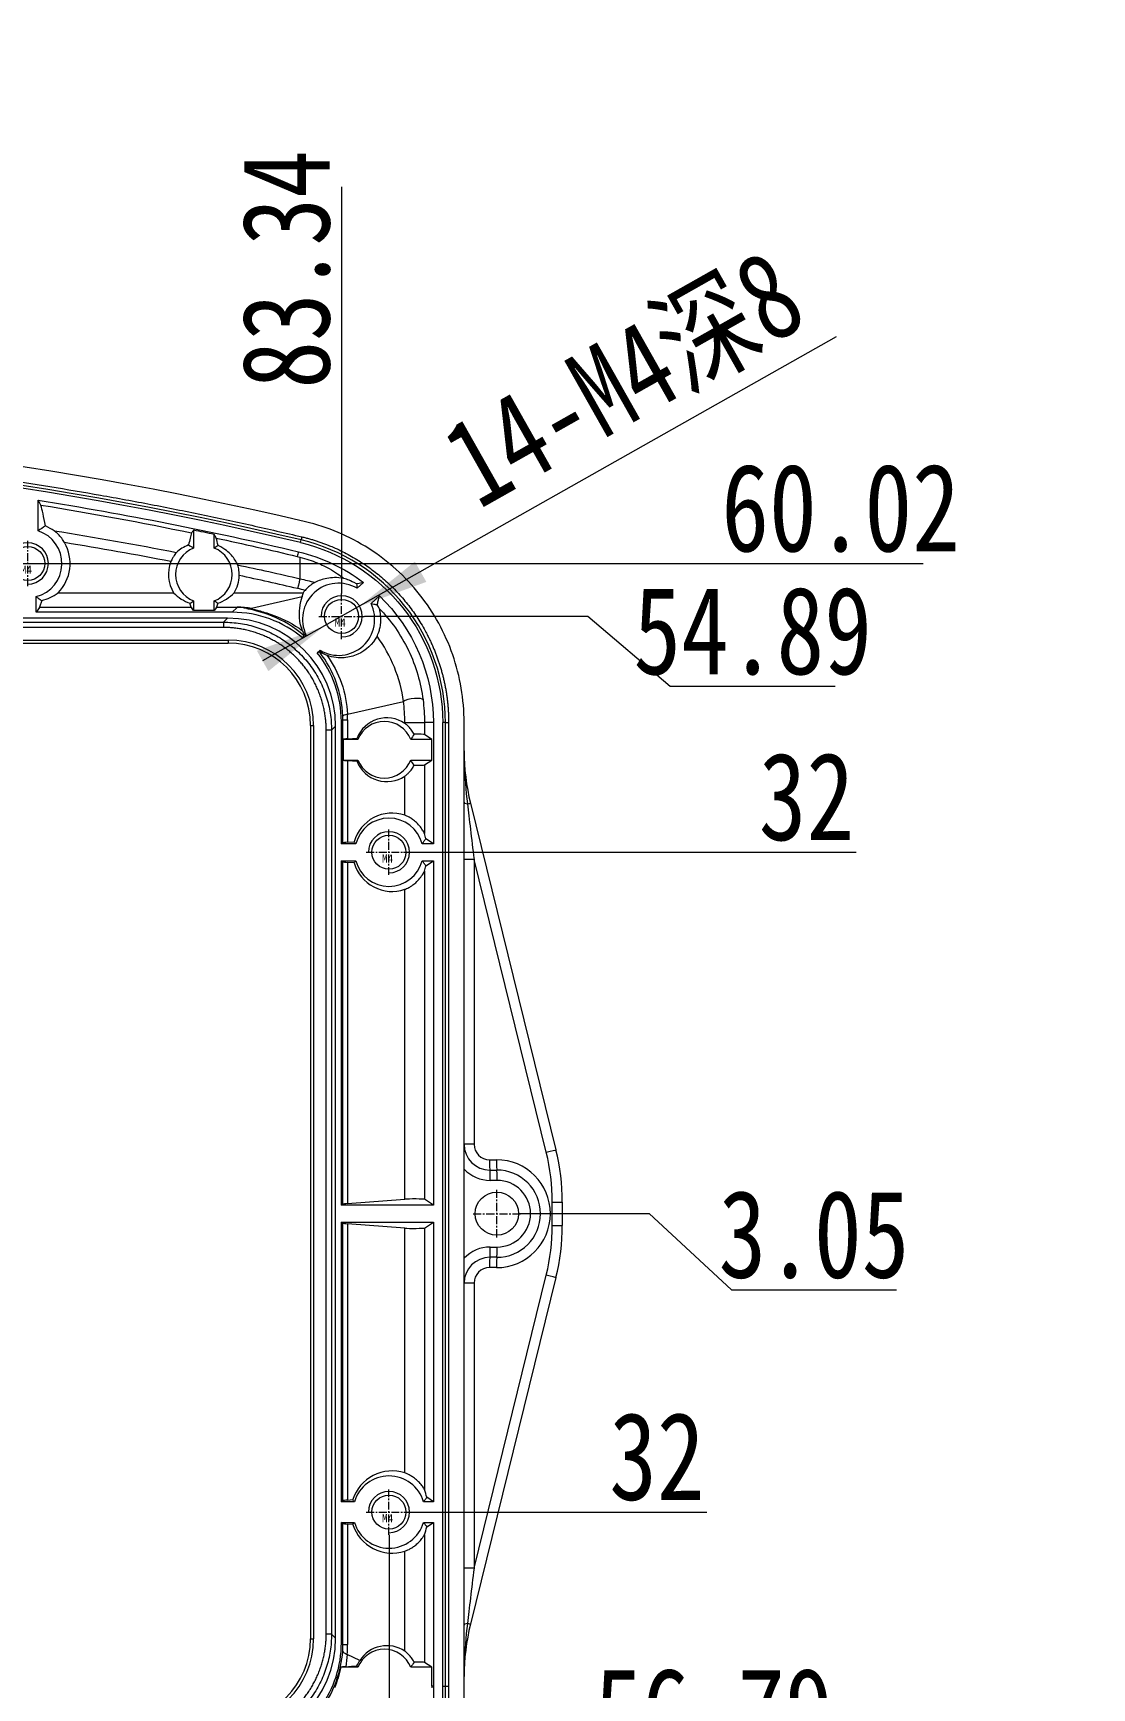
# Model space of a CAD drawing. Header units: millimetres. Extents: x 5476 to 6812, y 642 to 1586.
# Drawn here: x 5934.9 to 6037.6, y 967.3 to 1127.8 of the extents above; entities that cross this region are included whole.
import ezdxf

# ---------------------------------------------------------------- set-up
doc = ezdxf.new("R2010")
doc.units = ezdxf.units.MM
doc.header["$LTSCALE"] = 0.1
doc.linetypes.add('CENTER', pattern=[0.6, 0.375, -0.075, 0.075, -0.075])
for name, color, linetype, lineweight in [('screw', 33, 'Continuous', 13), ('ZG02B_00-15KDXF_CONTINUOUS_LINE', 7, 'Continuous', 18), ('尺寸标注', 3, 'Continuous', 9)]:
    doc.layers.add(name, color=color, linetype=linetype, lineweight=lineweight)
doc.styles.get("Standard").update_dxf_attribs({"font": 'txt', "width": 0.8})
doc.dimstyles.new('3.5', dxfattribs={"dimscale": 0.85, "dimtxt": 5, "dimasz": 4, "dimexe": 0.5, "dimexo": 0, "dimgap": 1.2, "dimtad": 1, "dimzin": 0, "dimdsep": 46, "dimtxsty": 'Standard', "dimcen": 0, "dimdle": 8, "dimclrd": 256, "dimclre": 256, "dimclrt": 256, "dimadec": 1, "dimazin": 0, "dimtfac": 1, "dimtmove": 0, "dimatfit": 0, "dimfxl": 0, "dimtolj": 1, "dimtzin": 0, "dimarcsym": 0})

# ---------------------------------------------------------------- blocks, each defined once
blk = doc.blocks.new('screw_m4_l')
at = {"layer": 'screw', "color": 1, "linetype": 'CENTER', "ltscale": 20.32}
for p, q in [((0, -2.2), (0, 2.2)), ((-2.2, 0), (2.2, 0))]:
    blk.add_line(p, q, dxfattribs=at)
at = {"layer": 'screw', "color": 33, "ltscale": 20}
blk.add_circle((0, 0), 1.65, dxfattribs=at)
at = {"layer": 'screw', "color": 92, "ltscale": 20}
blk.add_arc((0, 0), 2, 270, 180, dxfattribs=at)
at = {"layer": 'screw', "color": 6, "ltscale": 20, "insert": (-0.68, -1), "char_height": 0.8, "width": 2.1229, "attachment_point": 7}
blk.add_mtext('{\\W1;M4}', dxfattribs=at)
blk = doc.blocks.new('*X10')
at = {"layer": '尺寸标注', "linetype": 'Continuous', "ltscale": 20}
for p, q in [((5967.62, 957.36), (5967.62, 938.18)), ((5967.62, 938.18), (5967.62, 930.18)), ((5967.62, 930.18), (5967.62, 914.18))]:
    blk.add_line(p, q, dxfattribs=at)
at = {"layer": '尺寸标注', "ltscale": 20, "insert": (5962.26, 922.18), "char_height": 8.5, "width": 46.0037, "attachment_point": 5, "rotation": 90}
blk.add_mtext('86.15', dxfattribs=at)
blk = doc.blocks.new('*X12')
at = {"layer": '尺寸标注', "linetype": 'Continuous', "ltscale": 20}
for p, q in [((5969.41, 982.15), (5969.41, 938.19)), ((5969.41, 938.19), (5983.68, 918.04)), ((5983.68, 918.04), (5983.68, 900.24))]:
    blk.add_line(p, q, dxfattribs=at)
at = {"layer": '尺寸标注', "ltscale": 20, "insert": (5978.32, 909.14), "char_height": 8.5, "width": 45.9, "attachment_point": 5, "rotation": 90}
blk.add_mtext('87.93', dxfattribs=at)
blk = doc.blocks.new('*X18')
at = {"layer": '尺寸标注', "linetype": 'Continuous', "ltscale": 20}
for p, q in [((5964.82, 1096.89), (5964.82, 1112.89)), ((5964.82, 1088.89), (5964.82, 1096.89)), ((5964.82, 1073.44), (5964.82, 1088.89))]:
    blk.add_line(p, q, dxfattribs=at)
at = {"layer": '尺寸标注', "ltscale": 20, "insert": (5959.46, 1104.89), "char_height": 8.5, "width": 45.8378, "attachment_point": 5, "rotation": 90}
blk.add_mtext('83.34', dxfattribs=at)
blk = doc.blocks.new('*X19')
at = {"layer": '尺寸标注', "linetype": 'Continuous', "ltscale": 20}
for p, q in [((5981.97, 1013.3), (5994.63, 1013.3)), ((5994.63, 1013.3), (6002.63, 1005.91)), ((6002.63, 1005.91), (6018.63, 1005.91))]:
    blk.add_line(p, q, dxfattribs=at)
at = {"layer": '尺寸标注', "ltscale": 20, "insert": (6010.63, 1011.26), "char_height": 8.5, "width": 35.4098, "attachment_point": 5}
blk.add_mtext('3.05', dxfattribs=at)
blk = doc.blocks.new('*X20')
at = {"layer": '尺寸标注', "linetype": 'Continuous', "ltscale": 20}
for p, q in [((5970.82, 1048.35), (5993.9, 1048.35)), ((5993.9, 1048.35), (6001.9, 1048.35)), ((6001.9, 1048.35), (6014.73, 1048.35))]:
    blk.add_line(p, q, dxfattribs=at)
at = {"layer": '尺寸标注', "ltscale": 20, "insert": (6009.9, 1053.71), "char_height": 8.5, "width": 19.322, "attachment_point": 5}
blk.add_mtext('32', dxfattribs=at)
blk = doc.blocks.new('*X21')
at = {"layer": '尺寸标注', "linetype": 'Continuous', "ltscale": 20}
for p, q in [((5967.02, 1071.24), (5988.68, 1071.24)), ((5988.68, 1071.24), (5996.68, 1064.45)), ((5996.68, 1064.45), (6012.68, 1064.45))]:
    blk.add_line(p, q, dxfattribs=at)
at = {"layer": '尺寸标注', "ltscale": 20, "insert": (6004.68, 1069.8), "char_height": 8.5, "width": 45.9, "attachment_point": 5}
blk.add_mtext('54.89', dxfattribs=at)
blk = doc.blocks.new('*X22')
at = {"layer": '尺寸标注', "linetype": 'Continuous', "ltscale": 20}
for p, q in [((5830.77, 1076.37), (5997.21, 1076.37)), ((5997.21, 1076.37), (6005.21, 1076.37)), ((6005.21, 1076.37), (6021.21, 1076.37))]:
    blk.add_line(p, q, dxfattribs=at)
at = {"layer": '尺寸标注', "ltscale": 20, "insert": (6013.21, 1081.72), "char_height": 8.5, "width": 45.8067, "attachment_point": 5}
blk.add_mtext('60.02', dxfattribs=at)
blk = doc.blocks.new('*X23')
at = {"layer": '尺寸标注', "linetype": 'Continuous', "ltscale": 20}
for p, q in [((5971.61, 984.35), (5979.4, 984.35)), ((5979.4, 984.35), (5987.4, 984.35)), ((5987.4, 984.35), (6000.23, 984.35))]:
    blk.add_line(p, q, dxfattribs=at)
at = {"layer": '尺寸标注', "ltscale": 20, "insert": (5995.4, 989.71), "char_height": 8.5, "width": 19.322, "attachment_point": 5}
blk.add_mtext('32', dxfattribs=at)
blk = doc.blocks.new('*X24')
at = {"layer": '尺寸标注', "linetype": 'Continuous', "ltscale": 20}
for p, q in [((5969.27, 959.56), (5984.88, 959.56)), ((5984.88, 959.56), (5992.88, 959.56)), ((5992.88, 959.56), (6008.88, 959.56))]:
    blk.add_line(p, q, dxfattribs=at)
at = {"layer": '尺寸标注', "ltscale": 20, "insert": (6000.88, 964.92), "char_height": 8.5, "width": 45.9, "attachment_point": 5}
blk.add_mtext('56.79', dxfattribs=at)
blk = doc.blocks.new('*X25')
at = {"layer": '尺寸标注', "linetype": 'Continuous', "ltscale": 20}
for p, q in [((5830.57, 956.78), (5983.85, 956.78)), ((5983.85, 956.78), (5991.85, 947.71)), ((5991.85, 947.71), (6026.11, 947.71))]:
    blk.add_line(p, q, dxfattribs=at)
at = {"layer": '尺寸标注', "ltscale": 20, "insert": (6014.64, 953.07), "char_height": 8.5, "width": 45.8793, "attachment_point": 5}
blk.add_mtext('59.57', dxfattribs=at)
blk = doc.blocks.new('*X37')
at = {"layer": '尺寸标注', "linetype": 'Continuous', "ltscale": 20}
for points in [[(5966.56, 1072.22), (5973.03, 1074.58), (5971.92, 1076.55)], [(5963.07, 1070.25), (5957.71, 1065.92), (5956.6, 1067.9)]]:
    blk.add_hatch(color=256, dxfattribs=at).paths.add_polyline_path(points, flags=0)
blk.add_line((6012.77, 1098.34), (5957.15, 1066.91), dxfattribs=at)
at = {"layer": '尺寸标注', "ltscale": 20, "insert": (5992.32, 1093.98), "char_height": 8.5, "width": 79.8132, "attachment_point": 5, "rotation": 29.4695}
blk.add_mtext('14-M4{\\fSimSun|b0|i0|c0|p34;深8}', dxfattribs=at)

msp = doc.modelspace()

# ---------------------------------------------------------------- linework, layer by layer
at = {"layer": 'ZG02B_00-15KDXF_CONTINUOUS_LINE', "color": 7, "linetype": 'Continuous'}
for p, q in [((5935.373, 1079.526), (5935.373, 1082.5)), ((5950.456, 1079.596), (5950.456, 1077.857)), ((5952.456, 1077.857), (5952.456, 1079.18)), ((5966.934, 1074.533), (5966.311, 1073.96)), ((5935.187, 1071.632), (5935.187, 1073.155)), ((5935.724, 1072.761), (5935.514, 1072.129)), ((5937.321, 1073.516), (5948.521, 1073.516)), ((5950.234, 1072.129), (5950.108, 1072.507)), ((5950.456, 1072.735), (5950.456, 1071.789)), ((5952.456, 1071.789), (5952.456, 1072.735)), ((5952.804, 1072.507), (5952.678, 1072.129)), ((5954.391, 1073.516), (5961.083, 1073.516)), ((5960.975, 1073.125), (5956.07, 1071.994)), ((5967.666, 1072.488), (5968.473, 1073.23)), ((5953.74, 1071.066), (5809.206, 1071.066)), ((5809.588, 1070.684), (5953.359, 1070.684)), ((5935.505, 1072.109), (5935.187, 1071.632)), ((5954.206, 1071.632), (5935.187, 1071.632)), ((5950.243, 1072.109), (5935.505, 1072.109)), ((5935.514, 1072.129), (5950.234, 1072.129)), ((5950.456, 1071.789), (5950.243, 1072.109)), ((5952.456, 1071.789), (5950.456, 1071.789)), ((5952.669, 1072.109), (5952.456, 1071.789)), ((5954.683, 1072.109), (5952.669, 1072.109)), ((5952.678, 1072.129), (5954.683, 1072.129)), ((5953.359, 1070.684), (5953.74, 1071.066)), ((5953.359, 1070.684), (5953.359, 1070.158)), ((5954.683, 1072.109), (5954.206, 1071.632)), ((5954.683, 1072.129), (5954.683, 1072.109)), ((5953.359, 1070.158), (5809.588, 1070.158)), ((5961.375, 1069.417), (5961.054, 1069.122)), ((5809.139, 1068.936), (5953.807, 1068.936)), ((5809.139, 1068.636), (5953.807, 1068.636)), ((5953.807, 1068.936), (5953.807, 1068.636)), ((5962.451, 1067.689), (5962.729, 1067.945)), ((5965.379, 1061.736), (5970.811, 1062.989)), ((5964.791, 1061.046), (5964.946, 1061.201)), ((5964.791, 1049.164), (5964.791, 1061.046)), ((5964.946, 1049.268), (5964.946, 1061.201)), ((5964.946, 1061.201), (5965.39, 1061.201)), ((5965.39, 1061.201), (5965.39, 1059.358)), ((5961.796, 1060.648), (5961.796, 972.054)), ((5961.796, 1060.648), (5962.096, 1060.648)), ((5962.096, 1060.648), (5962.096, 972.054)), ((5963.318, 972.503), (5963.318, 1060.199)), ((5964.226, 1060.581), (5963.844, 1060.199)), ((5963.844, 1060.199), (5963.844, 972.503)), ((5964.226, 972.121), (5964.226, 1060.581)), ((5965.39, 1059.358), (5966.306, 1059.428)), ((5970.938, 1060.855), (5970.938, 1060.948)), ((5970.938, 1060.948), (5972.847, 1060.948)), ((5973.716, 1060.948), (5972.847, 1060.948)), ((5972.847, 1060.948), (5972.847, 1059.77)), ((5973.558, 1059.296), (5972.847, 1059.77)), ((5973.716, 1060.948), (5973.716, 1049.164)), ((5974.616, 967.45), (5974.616, 1060.948)), ((5974.883, 967.45), (5974.883, 1060.948)), ((5975.193, 1060.948), (5975.193, 967.45)), ((5976.693, 967.45), (5976.693, 1060.948)), ((5964.949, 1059.296), (5964.949, 1057.296)), ((5966.395, 1059.296), (5964.949, 1059.296)), ((5973.558, 1059.296), (5971.517, 1059.296)), ((5973.558, 1057.296), (5973.558, 1059.296)), ((5964.949, 1057.296), (5966.395, 1057.296)), ((5965.39, 1057.234), (5965.39, 1049.331)), ((5966.306, 1057.164), (5965.39, 1057.234)), ((5971.517, 1057.296), (5973.558, 1057.296)), ((5972.847, 1056.822), (5973.558, 1057.296)), ((5972.847, 1056.822), (5972.847, 1050.171)), ((5970.938, 1051.943), (5970.938, 1055.737)), ((5977.309, 1053.12), (5985.6, 1019.494)), ((5964.791, 1049.164), (5964.946, 1049.268)), ((5966.193, 1049.164), (5964.791, 1049.164)), ((5965.39, 1049.331), (5966.03, 1049.38)), ((5973.716, 1049.164), (5972.618, 1049.164)), ((5973.716, 1049.164), (5972.979, 1049.655)), ((5964.946, 1047.434), (5964.791, 1047.537)), ((5964.791, 1047.537), (5966.193, 1047.537)), ((5964.791, 1014.11), (5964.791, 1047.537)), ((5964.946, 1014.213), (5964.946, 1047.434)), ((5965.39, 1047.371), (5965.39, 1014.276)), ((5966.03, 1047.321), (5965.39, 1047.371)), ((5972.618, 1047.537), (5973.716, 1047.537)), ((5972.979, 1047.046), (5973.716, 1047.537)), ((5973.716, 1047.537), (5973.716, 1014.11)), ((5977.658, 1047.666), (5976.693, 1047.666)), ((5977.658, 1047.666), (5977.658, 1020.028)), ((5984.664, 1019.255), (5977.658, 1047.666)), ((5972.847, 1046.531), (5972.847, 1014.689)), ((5970.938, 1014.701), (5970.938, 1044.759)), ((5977.658, 1020.028), (5976.693, 1020.028)), ((5979.158, 1018.528), (5979.832, 1018.528)), ((5979.193, 1017.528), (5979.867, 1017.528)), ((5979.902, 1016.528), (5979.228, 1016.528)), ((5965.39, 1014.276), (5970.938, 1014.701)), ((5973.716, 1014.11), (5972.847, 1014.689)), ((5964.791, 1014.11), (5964.946, 1014.213)), ((5973.716, 1014.11), (5964.791, 1014.11)), ((5985.25, 1014.429), (5986.215, 1014.429)), ((5985.25, 1012.163), (5985.25, 1014.429)), ((5986.215, 1014.429), (5986.215, 1012.163)), ((5964.946, 1012.379), (5964.791, 1012.482)), ((5964.791, 1012.482), (5973.716, 1012.482)), ((5964.791, 985.351), (5964.791, 1012.482)), ((5964.946, 985.454), (5964.946, 1012.379)), ((5965.39, 1012.316), (5965.39, 985.517)), ((5970.938, 1011.891), (5965.39, 1012.316)), ((5970.938, 988.145), (5970.938, 1011.891)), ((5972.847, 1011.903), (5973.716, 1012.482)), ((5972.847, 1011.903), (5972.847, 986.541)), ((5973.716, 1012.482), (5973.716, 985.351)), ((5985.25, 1012.163), (5986.215, 1012.163)), ((5979.228, 1010.064), (5979.902, 1010.064)), ((5979.832, 1008.064), (5979.158, 1008.064)), ((5979.867, 1009.064), (5979.193, 1009.064)), ((5977.658, 1006.564), (5976.693, 1006.564)), ((5985.6, 1007.097), (5977.309, 973.471)), ((5977.658, 978.925), (5984.664, 1007.337)), ((5977.658, 1006.564), (5977.658, 978.925)), ((5973.716, 985.351), (5973.068, 985.783)), ((5964.791, 985.351), (5964.946, 985.454)), ((5966.052, 985.351), (5964.791, 985.351)), ((5965.39, 985.517), (5965.902, 985.556)), ((5973.716, 985.351), (5972.76, 985.351)), ((5964.946, 983.247), (5964.791, 983.351)), ((5964.791, 983.351), (5966.052, 983.351)), ((5964.791, 971.655), (5964.791, 983.351)), ((5964.946, 971.5), (5964.946, 983.247)), ((5965.39, 983.184), (5965.39, 971.5)), ((5965.902, 983.145), (5965.39, 983.184)), ((5972.76, 983.351), (5973.716, 983.351)), ((5973.068, 982.919), (5973.716, 983.351)), ((5973.716, 983.351), (5973.716, 967.45)), ((5972.847, 982.16), (5972.847, 969.77)), ((5970.938, 970.855), (5970.938, 980.557)), ((5977.658, 978.925), (5976.693, 978.925)), ((5961.796, 972.054), (5962.096, 972.054)), ((5963.844, 972.503), (5964.226, 972.121)), ((5964.946, 971.5), (5964.791, 971.655)), ((5964.946, 971.5), (5965.39, 971.5)), ((5966.584, 969.969), (5965.356, 970.541)), ((5973.558, 969.296), (5972.847, 969.77)), ((5966.395, 969.296), (5964.731, 969.296)), ((5973.558, 969.296), (5971.517, 969.296)), ((5973.558, 967.45), (5973.558, 969.296)), ((5973.558, 967.45), (5973.558, 967.296))]:
    msp.add_line(p, q, dxfattribs=at)
at = {"layer": 'ZG02B_00-15KDXF_CONTINUOUS_LINE', "color": 1, "linetype": 'CENTER', "ltscale": 21.336}
for p, q in [((5979.867, 1010.986), (5979.867, 1015.606)), ((5977.557, 1013.296), (5982.177, 1013.296))]:
    msp.add_line(p, q, dxfattribs=at)
at = {"layer": 'ZG02B_00-15KDXF_CONTINUOUS_LINE', "color": 7, "linetype": 'Continuous'}
for centre, radius in [((5934.373, 1076.367), 1.65), ((5964.816, 1071.238), 1.65), ((5969.406, 1048.351), 1.65), ((5979.867, 1013.296), 2.1), ((5969.406, 984.351), 1.65)]:
    msp.add_circle(centre, radius, dxfattribs=at)
for centre, radius, start, end in [((5934.373, 1076.367), 3.314, 284.21512, 72.43577), ((5934.373, 1076.367), 4.101, 315.9558, 29.52751), ((5951.456, 1075.296), 2.75, 111.32617, 248.67383), ((5951.456, 1075.296), 2.75, 291.32617, 68.67383), ((5951.456, 1075.296), 3.433, 158.60635, 211.24377), ((5951.456, 1075.296), 3.433, 328.75623, 358.33697), ((5964.52, 1070.953), 3.5, 59.22305, 206.01995), ((5964.52, 1070.953), 4.288, 139.16812, 143.28956), ((5964.52, 1070.953), 3.5, 239.22363, 26.01306), ((5968.956, 1058.296), 2.75, 21.32617, 158.67383), ((5997.853, 1058.186), 21.16, 180, 193.85142), ((5968.956, 1058.296), 2.75, 201.32617, 338.67383), ((5969.406, 1048.351), 3.314, 14.21512, 165.78488), ((5969.406, 1048.351), 3.314, 194.21512, 345.78488), ((5979.193, 1020.028), 2.5, 180, 270), ((5979.158, 1020.028), 1.5, 180, 270), ((5965.055, 1014.429), 21.16, 360, 13.85142), ((5979.832, 1013.296), 5.232, 270, 90), ((5965.09, 1014.429), 20.16, 360, 13.85142), ((5979.228, 1020.028), 3.5, 223.59293, 270), ((5979.867, 1013.296), 4.232, 270, 90), ((5979.902, 1013.296), 3.232, 270, 90), ((5965.09, 1012.163), 20.16, 346.14858, 360), ((5965.055, 1012.163), 21.16, 346.14858, 0), ((5979.228, 1006.564), 3.5, 90, 136.40707), ((5979.193, 1006.564), 2.5, 90, 180), ((5979.158, 1006.564), 1.5, 90, 180), ((5969.406, 984.351), 3.5, 16.60155, 163.39845), ((5969.406, 984.351), 3.5, 196.60216, 343.39784), ((5997.853, 968.406), 21.16, 166.14858, 180), ((5968.956, 968.296), 2.75, 21.32617, 158.67383)]:
    msp.add_arc(centre, radius, start, end, dxfattribs=at)
for centre, major_axis, ratio, start_param, end_param in [((5934.373, 1078.252), (0, -5.675), 0.9431917, 0.2550768, 0.5832678), ((5951.456, 1076.799), (0, -4.523), 0.9431917, 5.5246493, 5.9617771), ((5951.456, 1076.799), (0, -4.523), 0.9431917, 0.3214082, 0.758536), ((5964.52, 1072.236), (0, -3.862), 0.9431917, 4.3746795, 4.4800043), ((5935.496, 1077.102), (0, -5), 0.0349208, 0.0523599, 0.1047197), ((5950.252, 1077.102), (0, -5), 0.0349208, 6.1784655, 6.2308254), ((5952.66, 1077.102), (0, -5), 0.0349208, 0.0523599, 0.1047198), ((5953.712, 1060.552), (-7.445, -7.445), 0.9972647, 2.357564, 3.9256213), ((5954.177, 1061.017), (7.516, 7.516), 0.9972647, 0.0819723, 0.7840286), ((5939.104, 1040.972), (-18.76, -30.318), 0.3829025, 3.2809991, 3.3742401), ((5939.104, 1045.945), (-17.332, -25.678), 0.2895117, 3.2418479, 3.3350889), ((5956.07, 1076.967), (-1.007, -4.897), 0.8866104, 0.1234833, 0.2279687), ((5952.026, 1058.866), (-12.317, -26.19), 0.1475112, 2.0413818, 2.0523647), ((5953.785, 1060.625), (5.885, 5.885), 0.9972647, 5.4991567, 7.0672139), ((5953.785, 1060.625), (-5.674, -5.674), 0.9970604, 2.357564, 3.9256213), ((5953.222, 1060.062), (-23.105, -9.123), 0.1677871, 4.2249678, 4.2362767), ((5954.177, 1061.017), (7.516, 7.516), 0.9972647, 5.4991567, 6.1761169), ((5971.721, 1062.989), (0.992, 0.124), 0.2618348, 0.0542654, 2.6974501), ((5969.929, 1061.736), (-4.996, -0.195), 0.0851387, 5.8539183, 6.2288655), ((5952.288, 1059.128), (-11.872, -5.642), 0.7785369, 2.78614, 2.8204586), ((5947.738, 1059.128), (-16.477, -7.537), 0.8398862, 2.7747926, 2.8091112), ((5969.194, 1058.296), (3.103, 0), 0.9970599, 0.9737402, 2.7670218), ((5971.848, 1059.768), (1, 0), 0.0349208, 0.0523599, 1.57577), ((5969.939, 1059.285), (5, 0), 0.0349208, 2.713987, 3.0803194), ((5969.939, 1057.307), (5, 0), 0.0349208, 3.202866, 3.5691983), ((5969.194, 1058.296), (3.103, 0), 0.9970599, 3.5161635, 5.3094451), ((5971.848, 1056.824), (1, 0), 0.0349208, 4.7074153, 6.2308254), ((5977.693, 1053.203), (-1, 0), 0.2189029, 0, 0.8260414), ((5976.338, 1052.881), (-0.971, -0.239), 0.0083599, 2.3414625, 3.1415927), ((5977.693, 1047.383), (0.971, -8.115), 0.0001252, 3.9407075, 4.6774826), ((5969.698, 1048.351), (3.81, 0), 0.9970599, 1.2391916, 2.8672402), ((5961.993, 1048.351), (11.125, 0), 0.7456588, 0.1578874, 0.2211977), ((5969.939, 1049.259), (5, 0), 0.0349208, 2.713987, 3.0892328), ((5969.939, 1047.443), (5, 0), 0.0349208, 3.1939525, 3.5691983), ((5969.698, 1048.351), (3.81, 0), 0.9970599, 3.4159451, 5.0439937), ((5961.993, 1048.351), (-11.125, 0), 0.7456588, 2.9203949, 2.9837052), ((5984.629, 1019.255), (-0.971, -0.239), 0.0083599, 1.6046874, 3.1415927), ((5979.193, 1018.528), (0, -1), 0.0348995, 4.712389, 6.2831853), ((5979.867, 1018.528), (0, -1), 0.0348995, 4.712389, 6.2831853), ((5979.193, 1016.528), (0, 1), 0.0348995, 4.712389, 6.2831853), ((5979.867, 1016.528), (0, 1), 0.0348995, 4.712389, 6.2831853), ((5971.848, 1014.687), (1, 0), 0.0349208, 0.0523599, 2.713987), ((5969.939, 1014.204), (5, 0), 0.0349208, 2.713987, 3.0892328), ((5969.939, 1012.388), (5, 0), 0.0349208, 3.1939525, 3.5691983), ((5971.848, 1011.905), (1, 0), 0.0349208, 3.5691983, 6.2308254), ((5979.193, 1010.064), (0, -1), 0.0348995, 0, 1.5707963), ((5979.867, 1010.064), (0, -1), 0.0348995, 0, 1.5707963), ((5979.193, 1008.064), (0, 1), 0.0348995, 0, 1.5707963), ((5979.867, 1008.064), (0, 1), 0.0348995, 0, 1.5707963), ((5984.629, 1007.337), (-0.971, 0.239), 0.0083599, 3.1415927, 4.6784979), ((5969.712, 984.351), (3.998, 0), 0.9970599, 1.2590614, 2.8342865), ((5961.77, 984.351), (11.46, 0), 0.7456588, 0.1683556, 0.2592078), ((5969.939, 985.445), (5, 0), 0.0349208, 2.713987, 3.0892328), ((5969.939, 983.257), (5, 0), 0.0349208, 3.1939525, 3.5691983), ((5969.712, 984.351), (3.998, 0), 0.9970599, 3.4489084, 5.0241239), ((5961.77, 984.351), (11.46, 0), 0.7456588, 6.0239775, 6.1148248), ((5977.693, 979.209), (-0.971, -8.115), 0.0001252, 4.7472953, 5.4840704), ((5977.693, 973.389), (-1, 0), 0.2189029, 5.4571439, 6.2831853), ((5976.338, 973.711), (-0.971, 0.239), 0.0083599, 3.1415927, 3.9417228), ((5953.712, 972.15), (-7.445, 7.445), 0.9972647, 2.357564, 3.9256213), ((5953.785, 972.077), (5.674, -5.674), 0.9970604, 5.4991567, 7.0672139), ((5953.785, 972.077), (5.885, -5.885), 0.9972647, 5.4991567, 7.0672139), ((5954.177, 971.684), (7.516, -7.516), 0.9972647, 0.1567472, 0.7840286), ((5952.288, 973.573), (11.872, -5.642), 0.7785368, 0.2937778, 0.3554525), ((5947.738, 973.573), (16.477, -7.537), 0.8398862, 0.3051254, 0.3668001), ((5969.194, 968.296), (3.103, 0), 0.9970599, 0.9737402, 2.5702713), ((5969.906, 970.541), (4.988, -0.351), 0.152203, 3.1977292, 3.5745771), ((5971.848, 969.768), (1, 0), 0.0349208, 0.0523599, 1.57577), ((5957.893, 969.651), (-21.594, -1.269), 0.0358118, 1.914262, 1.9688168)]:
    msp.add_ellipse(centre, major_axis=major_axis, ratio=ratio, start_param=start_param, end_param=end_param, dxfattribs=at)
for points, degree in [([(5961.304, 1080.409), (5935.176, 1086.6), (5881.473, 1092.875), (5827.771, 1086.6), (5801.642, 1080.409)], 3), ([(5935.373, 1082.5), (5943.831, 1081.156), (5952.246, 1079.495), (5960.618, 1077.512)], 3), ([(5935.651, 1082.034), (5935.559, 1082.189), (5935.466, 1082.345), (5935.373, 1082.5)], 3), ([(5935.651, 1082.034), (5940.537, 1081.242), (5945.407, 1080.344), (5950.261, 1079.338)], 3), ([(5936.078, 1080.006), (5935.843, 1079.856), (5935.608, 1079.698), (5935.373, 1079.526)], 3), ([(5936.923, 1079.544), (5936.699, 1079.698), (5936.448, 1079.851), (5936.078, 1080.006)], 3), ([(5936.923, 1079.544), (5940.896, 1078.911), (5944.858, 1078.209), (5948.81, 1077.439)], 3), ([(5950.261, 1079.338), (5950.165, 1079.02), (5950.07, 1078.63), (5949.974, 1078.168)], 3), ([(5950.456, 1079.596), (5950.391, 1079.51), (5950.326, 1079.424), (5950.261, 1079.338)], 3), ([(5952.456, 1079.18), (5951.79, 1079.32), (5951.123, 1079.459), (5950.456, 1079.596)], 3), ([(5952.655, 1078.833), (5952.588, 1078.948), (5952.522, 1079.064), (5952.456, 1079.18)], 3), ([(5952.655, 1078.833), (5955.277, 1078.269), (5957.894, 1077.675), (5960.507, 1077.048)], 3), ([(5952.829, 1078.101), (5952.771, 1078.371), (5952.713, 1078.615), (5952.655, 1078.833)], 3), ([(5960.959, 1078.949), (5960.887, 1078.647)], 1), ([(5948.26, 1076.548), (5944.827, 1077.214), (5941.388, 1077.827), (5937.942, 1078.388)], 3), ([(5949.974, 1078.168), (5949.481, 1077.977), (5949.12, 1077.728), (5948.81, 1077.439)], 3), ([(5949.974, 1078.168), (5950.135, 1078.07), (5950.295, 1077.967), (5950.456, 1077.857)], 3), ([(5952.829, 1078.101), (5952.705, 1078.023), (5952.58, 1077.942), (5952.456, 1077.857)], 3), ([(5960.618, 1077.512), (5960.581, 1077.357), (5960.544, 1077.203), (5960.507, 1077.048)], 3), ([(5960.618, 1077.512), (5962.919, 1076.963), (5965.061, 1075.939), (5966.934, 1074.533)], 3), ([(5960.826, 1078.387), (5960.846, 1078.474), (5960.867, 1078.561), (5960.887, 1078.647)], 3), ([(5954.729, 1076.232), (5956.75, 1075.802), (5958.769, 1075.353), (5960.784, 1074.886)], 3), ([(5960.507, 1077.048), (5960.601, 1077.025), (5960.695, 1077.001), (5960.784, 1076.976)], 3), ([(5960.796, 1074.884), (5960.791, 1075.751), (5960.788, 1076.449), (5960.784, 1076.976)], 3), ([(5960.541, 1073.936), (5958.659, 1074.372), (5956.774, 1074.792), (5954.887, 1075.196)], 3), ([(5960.773, 1074.889), (5960.751, 1074.801), (5960.649, 1074.381), (5960.541, 1073.937)], 3), ([(5961.276, 1073.756), (5961.031, 1073.817), (5960.786, 1073.877), (5960.541, 1073.937)], 3), ([(5960.784, 1074.886), (5961.261, 1074.771), (5961.737, 1074.653), (5962.212, 1074.532)], 3), ([(5966.26, 1074.382), (5966.279, 1074.243), (5966.296, 1074.103), (5966.311, 1073.96)], 3), ([(5950.108, 1072.507), (5950.224, 1072.58), (5950.34, 1072.655), (5950.456, 1072.735)], 3), ([(5952.804, 1072.507), (5952.688, 1072.58), (5952.572, 1072.655), (5952.456, 1072.735)], 3), ([(5968.463, 1072.004), (5968.408, 1072.115), (5968.347, 1072.232), (5968.274, 1072.357)], 3), ([(5968.473, 1073.23), (5971.765, 1070.091), (5973.716, 1065.565), (5973.716, 1060.948)], 3), ([(5961.015, 1069.845), (5961.07, 1069.701), (5961.133, 1069.568), (5961.196, 1069.452)], 3), ([(5961.196, 1069.452), (5961.174, 1069.423), (5961.16, 1069.401), (5961.154, 1069.386)], 3), ([(5961.375, 1069.417), (5961.315, 1069.429), (5961.255, 1069.44), (5961.196, 1069.452)], 3), ([(5970.811, 1062.989), (5970.514, 1065.22), (5969.61, 1067.48), (5968.246, 1069.305)], 3), ([(5962.69, 1067.76), (5962.703, 1067.764), (5962.722, 1067.773), (5962.747, 1067.788)], 3), ([(5964.939, 1061.565), (5964.85, 1063.812), (5964.047, 1065.992), (5962.69, 1067.76)], 3), ([(5962.747, 1067.788), (5962.741, 1067.84), (5962.735, 1067.893), (5962.729, 1067.945)], 3), ([(5962.747, 1067.788), (5962.917, 1067.678), (5963.136, 1067.563), (5963.381, 1067.471)], 3), ([(5963.381, 1067.471), (5964.59, 1065.808), (5965.299, 1063.803), (5965.379, 1061.736)], 3), ([(5970.938, 1060.948), (5970.938, 1061.644), (5970.893, 1062.323), (5970.811, 1062.989)], 3), ([(5972.71, 1063.126), (5972.799, 1062.414), (5972.847, 1061.681), (5972.847, 1060.948)], 3), ([(5963.844, 1060.199), (5963.318, 1060.199)], 1), ([(5966.306, 1059.428), (5966.335, 1059.384), (5966.364, 1059.34), (5966.395, 1059.296)], 3), ([(5971.843, 1059.803), (5971.741, 1059.634), (5971.633, 1059.465), (5971.517, 1059.296)], 3), ([(5974.883, 1060.948), (5974.616, 1060.948)], 1), ([(5974.883, 1060.948), (5975.193, 1060.948)], 1), ([(5966.306, 1057.164), (5966.335, 1057.208), (5966.364, 1057.252), (5966.395, 1057.296)], 3), ([(5971.843, 1056.789), (5971.741, 1056.958), (5971.633, 1057.127), (5971.517, 1057.296)], 3), ([(5966.03, 1049.38), (5966.083, 1049.308), (5966.138, 1049.236), (5966.193, 1049.164)], 3), ([(5966.193, 1047.537), (5966.138, 1047.465), (5966.083, 1047.393), (5966.03, 1047.321)], 3), ([(5966.052, 985.351), (5966, 985.419), (5965.951, 985.488), (5965.902, 985.556)], 3), ([(5965.902, 983.145), (5965.951, 983.214), (5966.001, 983.282), (5966.052, 983.351)], 3), ([(5963.844, 972.503), (5963.318, 972.503)], 1), ([(5962.953, 965.379), (5964.087, 966.98), (5964.781, 968.906), (5964.923, 970.849)], 3), ([(5965.356, 970.541), (5965.33, 970.142), (5965.28, 969.745), (5965.208, 969.35)], 3), ([(5966.305, 969.43), (5966.391, 969.645), (5966.487, 969.819), (5966.584, 969.969)], 3), ([(5971.843, 969.803), (5971.741, 969.634), (5971.633, 969.465), (5971.517, 969.296)], 3), ([(5964.731, 969.296), (5964.594, 968.613), (5964.39, 967.946), (5964.115, 967.296)], 3), ([(5965.208, 969.35), (5964.972, 969.333), (5964.809, 969.315), (5964.731, 969.296)], 3), ([(5966.305, 969.43), (5966.334, 969.385), (5966.364, 969.34), (5966.395, 969.296)], 3), ([(5973.716, 967.45), (5973.663, 967.45), (5973.611, 967.45), (5973.558, 967.45)], 3), ([(5974.616, 967.45), (5974.883, 967.45)], 1), ([(5974.883, 967.45), (5975.193, 967.45)], 1)]:
    msp.add_open_spline(points, degree=degree, dxfattribs=at)
for points, degree, knots in [([(5801.987, 1078.949), (5841.025, 1088.228), (5881.462, 1088.23), (5921.915, 1088.232), (5960.959, 1078.949)], 2, [0, 0, 0, 55663.1032246, 55663.1032246, 111326.2064492, 111326.2064492, 111326.2064492]), ([(5960.887, 1078.647), (5934.872, 1084.811), (5908.145, 1087.931), (5868.053, 1087.924), (5854.677, 1087.138), (5828.215, 1084.042), (5815.085, 1081.733), (5802.06, 1078.647)], 3, [0, 0, 0, 0, 55964.3255984, 55964.3255984, 83946.4883976, 83946.4883976, 111928.6511967, 111928.6511967, 111928.6511967, 111928.6511967]), ([(5960.826, 1078.388), (5934.82, 1084.549), (5908.153, 1087.661), (5854.769, 1087.659), (5828.127, 1084.549), (5802.121, 1078.387)], 3, [0, 0, 0, 0, 55965.8980567, 55965.8980567, 111931.7961135, 111931.7961135, 111931.7961135, 111931.7961135]), ([(5936.078, 1080.006), (5936.003, 1080.446), (5935.928, 1080.843), (5935.786, 1081.51), (5935.719, 1081.79), (5935.651, 1082.034)], 3, [0, 0, 0, 0, 18031.2534983, 18031.2534983, 34161.5832194, 34161.5832194, 34161.5832194, 34161.5832194]), ([(5976.693, 1060.948), (5976.693, 1063.178), (5976.129, 1066.523), (5974.308, 1070.612), (5972.455, 1073.412), (5970.159, 1075.86), (5967.489, 1077.896), (5964.516, 1079.455), (5962.389, 1080.152), (5961.304, 1080.409)], 3, [0, 0, 0, 0, 28538.590212, 42807.885318, 57077.180424, 71346.47553, 85615.770636, 99885.065742, 114154.360848, 114154.360848, 114154.360848, 114154.360848]), ([(5937.942, 1078.388), (5937.859, 1078.535), (5937.765, 1078.677), (5937.556, 1078.953), (5937.438, 1079.087), (5937.232, 1079.292), (5937.142, 1079.373), (5937.016, 1079.476), (5936.973, 1079.508), (5936.934, 1079.536), (5936.928, 1079.54), (5936.923, 1079.544)], 3, [0, 0, 0, 0, 20784.487364, 20784.487364, 44189.1552261, 44189.1552261, 62194.4906041, 62194.4906041, 72553.7322531, 72553.7322531, 74307.223406, 74307.223406, 74307.223406, 74307.223406]), ([(5960.959, 1078.949), (5963.971, 1078.236), (5969.281, 1074.855), (5973.125, 1069.995), (5974.16, 1067.023), (5975.196, 1064.046), (5975.193, 1060.948)], 2, [0, 0, 0, 28512.4760106, 57024.9520212, 85537.4280318, 85537.4280318, 114049.9040424, 114049.9040424, 114049.9040424]), ([(5948.81, 1077.439), (5948.79, 1077.42), (5948.757, 1077.384), (5948.676, 1077.287), (5948.629, 1077.225), (5948.525, 1077.074), (5948.468, 1076.982), (5948.359, 1076.779), (5948.305, 1076.664), (5948.26, 1076.548)], 3, [0, 0, 0, 0, 14539.6038669, 14539.6038669, 29000.7154458, 29000.7154458, 44622.1854748, 44622.1854748, 60735.8607873, 60735.8607873, 60735.8607873, 60735.8607873]), ([(5954.729, 1076.232), (5954.588, 1076.551), (5954.4, 1076.859), (5953.994, 1077.315), (5953.838, 1077.467), (5953.442, 1077.775), (5953.221, 1077.931), (5952.829, 1078.101)], 3, [0, 0, 0, 0, 24012.6022266, 24012.6022266, 36018.90334, 36018.90334, 48025.2044533, 48025.2044533, 48025.2044533, 48025.2044533]), ([(5960.826, 1078.387), (5964.75, 1077.453), (5968.25, 1075.227), (5973.246, 1068.912), (5974.616, 1064.983), (5974.616, 1060.948)], 3, [0, 0, 0, 0, 57024.1250084, 57024.1250084, 114048.2500169, 114048.2500169, 114048.2500169, 114048.2500169]), ([(5974.883, 1060.948), (5974.883, 1065.031), (5973.486, 1069.042), (5968.421, 1075.438), (5964.844, 1077.705), (5960.887, 1078.647)], 3, [0, 0, 0, 0, 57069.9074505, 57069.9074505, 114139.8149011, 114139.8149011, 114139.8149011, 114139.8149011]), ([(5954.887, 1075.196), (5954.89, 1075.312), (5954.887, 1075.429), (5954.869, 1075.648), (5954.854, 1075.751), (5954.819, 1075.939), (5954.797, 1076.025), (5954.759, 1076.156), (5954.741, 1076.205), (5954.729, 1076.232)], 3, [0, 0, 0, 0, 14931.3420659, 14931.3420659, 29809.4980163, 29809.4980163, 45513.028023, 45513.028023, 60809.0538272, 60809.0538272, 60809.0538272, 60809.0538272]), ([(5960.764, 1076.982), (5961.36, 1076.836), (5961.971, 1076.628), (5962.915, 1076.235), (5963.283, 1076.046), (5964.22, 1075.523), (5964.652, 1075.214), (5965.042, 1074.912)], 3, [0, 0, 0, 0, 12024.4377328, 12024.4377328, 24048.8754656, 24048.8754656, 48097.7509311, 48097.7509311, 48097.7509311, 48097.7509311]), ([(5962.212, 1074.532), (5962.184, 1074.519), (5962.137, 1074.492), (5962.024, 1074.421), (5961.957, 1074.376), (5961.802, 1074.261), (5961.709, 1074.186), (5961.502, 1074), (5961.384, 1073.881), (5961.276, 1073.756)], 3, [0, 0, 0, 0, 12993.2446357, 12993.2446357, 25820.1468996, 25820.1468996, 41414.0796905, 41414.0796905, 60892.099254, 60892.099254, 60892.099254, 60892.099254]), ([(5965.042, 1074.912), (5964.318, 1075.048), (5963.837, 1074.999), (5962.945, 1074.838), (5962.562, 1074.704), (5962.212, 1074.532)], 3, [0, 0, 0, 0, 17171.5598587, 17171.5598587, 34343.1197174, 34343.1197174, 34343.1197174, 34343.1197174]), ([(5966.26, 1074.382), (5965.93, 1074.575), (5965.733, 1074.657), (5965.354, 1074.812), (5965.192, 1074.867), (5965.042, 1074.912)], 3, [0, 0, 0, 0, 17179.4813187, 17179.4813187, 34358.9626374, 34358.9626374, 34358.9626374, 34358.9626374]), ([(5966.934, 1074.533), (5966.745, 1074.491), (5966.555, 1074.449), (5966.33, 1074.398), (5966.295, 1074.39), (5966.26, 1074.382)], 3, [0, 0, 0, 0, 29054.6234962, 29054.6234962, 34365.5296836, 34365.5296836, 34365.5296836, 34365.5296836]), ([(5935.187, 1073.155), (5935.262, 1073.097), (5935.336, 1073.04), (5935.515, 1072.908), (5935.619, 1072.833), (5935.724, 1072.761)], 3, [0, 0, 0, 0, 14223.1803077, 14223.1803077, 34178.0877289, 34178.0877289, 34178.0877289, 34178.0877289]), ([(5961.015, 1069.845), (5960.799, 1070.408), (5960.756, 1070.79), (5960.71, 1071.477), (5960.726, 1071.763), (5960.811, 1072.515), (5960.92, 1072.877), (5960.975, 1073.125)], 3, [0, 0, 0, 0, 12024.5256603, 12024.5256603, 24049.0513206, 24049.0513206, 48098.1026412, 48098.1026412, 48098.1026412, 48098.1026412]), ([(5967.666, 1072.488), (5967.762, 1072.469), (5967.857, 1072.45), (5968.06, 1072.407), (5968.168, 1072.382), (5968.274, 1072.357)], 3, [0, 0, 0, 0, 15972.4302451, 15972.4302451, 34379.6338246, 34379.6338246, 34379.6338246, 34379.6338246]), ([(5968.274, 1072.357), (5968.303, 1072.481), (5968.331, 1072.605), (5968.398, 1072.896), (5968.435, 1073.063), (5968.473, 1073.23)], 3, [0, 0, 0, 0, 14601.5628554, 14601.5628554, 34381.5407889, 34381.5407889, 34381.5407889, 34381.5407889]), ([(5953.359, 1070.684), (5953.908, 1070.659), (5955.006, 1070.61), (5956.613, 1070.209), (5958.14, 1069.581), (5959.548, 1068.717), (5960.804, 1067.645), (5961.877, 1066.389), (5962.741, 1064.98), (5963.369, 1063.454), (5963.769, 1061.847), (5963.819, 1060.748), (5963.844, 1060.199)], 3, [0, 0, 0, 0, 14054.4252953, 28103.2476001, 42147.8661952, 56189.6816181, 70230.0952449, 84270.5088718, 98312.3242946, 112356.9428897, 126405.7651946, 140460.1904898, 140460.1904898, 140460.1904898, 140460.1904898]), ([(5961.154, 1069.386), (5960.207, 1070.204), (5959.125, 1070.838), (5957.015, 1071.691), (5956.021, 1071.886), (5955.605, 1071.996)], 3, [0, 0, 0, 0, 17157.5387506, 17157.5387506, 34315.0775012, 34315.0775012, 34315.0775012, 34315.0775012]), ([(5956.07, 1071.994), (5956.22, 1071.938), (5956.513, 1071.867), (5957.301, 1071.655), (5957.772, 1071.514), (5959.196, 1070.979), (5960.147, 1070.482), (5961.015, 1069.845)], 3, [0, 0, 0, 0, 12017.1025864, 12017.1025864, 24034.2051729, 24034.2051729, 48068.4103458, 48068.4103458, 48068.4103458, 48068.4103458]), ([(5968.246, 1069.305), (5968.271, 1069.351), (5968.304, 1069.42), (5968.374, 1069.585), (5968.411, 1069.683), (5968.485, 1069.914), (5968.521, 1070.053), (5968.584, 1070.367), (5968.607, 1070.549), (5968.629, 1070.941), (5968.622, 1071.158), (5968.588, 1071.469), (5968.572, 1071.575), (5968.538, 1071.744), (5968.522, 1071.812), (5968.496, 1071.909), (5968.486, 1071.943), (5968.472, 1071.985), (5968.467, 1071.997), (5968.463, 1072.004)], 3, [0, 0, 0, 0, 15210.0490481, 15210.0490481, 30299.68973, 30299.68973, 47818.0054314, 47818.0054314, 68771.1061675, 68771.1061675, 93322.3852443, 93322.3852443, 106329.9763868, 106329.9763868, 116068.7473151, 116068.7473151, 123011.1942902, 123011.1942902, 127936.5775389, 127936.5775389, 127936.5775389, 127936.5775389]), ([(5968.463, 1072.004), (5969.579, 1070.864), (5970.567, 1069.461), (5972.023, 1066.414), (5972.503, 1064.769), (5972.71, 1063.126)], 3, [0, 0, 0, 0, 30494.971494, 30494.971494, 60989.942988, 60989.942988, 60989.942988, 60989.942988]), ([(5963.318, 1060.199), (5963.326, 1062.154), (5962.556, 1064.009), (5961.79, 1065.855), (5959.016, 1068.63), (5957.169, 1069.397), (5955.315, 1070.166), (5953.359, 1070.158)], 2, [0, 0, 0, 28496.3169063, 28496.3169063, 56992.6338126, 85488.9507189, 85488.9507189, 113985.2676252, 113985.2676252, 113985.2676252]), ([(5968.246, 1069.305), (5967.83, 1068.538), (5967.188, 1067.93), (5965.982, 1067.385), (5965.536, 1067.263), (5964.558, 1067.194), (5964.03, 1067.227), (5963.381, 1067.471)], 3, [0, 0, 0, 0, 30478.7466459, 30478.7466459, 45718.1199689, 45718.1199689, 60957.4932918, 60957.4932918, 60957.4932918, 60957.4932918]), ([(5971.843, 1059.803), (5971.771, 1059.942), (5971.687, 1060.077), (5971.514, 1060.314), (5971.424, 1060.421), (5971.242, 1060.61), (5971.148, 1060.694), (5971.019, 1060.798), (5970.974, 1060.83), (5970.938, 1060.855)], 3, [0, 0, 0, 0, 18165.6940968, 18165.6940968, 34388.4378998, 34388.4378998, 50869.455212, 50869.455212, 61048.9933969, 61048.9933969, 61048.9933969, 61048.9933969]), ([(5976.693, 1058.186), (5976.693, 1058.177), (5976.693, 1058.167), (5976.694, 1057.775), (5976.699, 1057.392), (5976.749, 1055.687), (5976.853, 1054.362), (5977.016, 1053.042)], 3, [0, 0, 0, 0, 270.5641025, 270.5641025, 11025.9499168, 11025.9499168, 48271.6547877, 48271.6547877, 48271.6547877, 48271.6547877]), ([(5970.938, 1055.737), (5970.948, 1055.744), (5970.959, 1055.752), (5971.013, 1055.791), (5971.065, 1055.83), (5971.182, 1055.929), (5971.249, 1055.99), (5971.421, 1056.166), (5971.527, 1056.293), (5971.703, 1056.541), (5971.778, 1056.663), (5971.843, 1056.789)], 3, [0, 0, 0, 0, 3589.718466, 3589.718466, 16740.6697904, 16740.6697904, 31303.0002011, 31303.0002011, 54759.359724, 54759.359724, 74863.4298738, 74863.4298738, 74863.4298738, 74863.4298738]), ([(5972.847, 1050.171), (5972.843, 1050.183), (5972.832, 1050.208), (5972.794, 1050.288), (5972.761, 1050.351), (5972.652, 1050.539), (5972.561, 1050.675), (5972.345, 1050.953), (5972.214, 1051.098), (5971.953, 1051.342), (5971.824, 1051.448), (5971.587, 1051.616), (5971.477, 1051.685), (5971.27, 1051.801), (5971.169, 1051.849), (5971.028, 1051.91), (5970.977, 1051.93), (5970.938, 1051.943)], 3, [0, 0, 0, 0, 7361.7808797, 7361.7808797, 18310.9319697, 18310.9319697, 38229.7933226, 38229.7933226, 59476.2195172, 59476.2195172, 76655.515602, 76655.515602, 90490.0231038, 90490.0231038, 104460.636363, 104460.636363, 114378.9217301, 114378.9217301, 114378.9217301, 114378.9217301]), ([(5972.618, 1049.164), (5972.676, 1049.239), (5972.732, 1049.313), (5972.853, 1049.477), (5972.917, 1049.566), (5972.979, 1049.655)], 3, [0, 0, 0, 0, 15693.936993, 15693.936993, 34460.6304577, 34460.6304577, 34460.6304577, 34460.6304577]), ([(5972.979, 1047.046), (5972.92, 1047.132), (5972.858, 1047.217), (5972.738, 1047.381), (5972.679, 1047.459), (5972.618, 1047.537)], 3, [0, 0, 0, 0, 18019.7899428, 18019.7899428, 34465.2544194, 34465.2544194, 34465.2544194, 34465.2544194]), ([(5970.938, 1044.759), (5970.982, 1044.774), (5971.043, 1044.797), (5971.183, 1044.859), (5971.264, 1044.898), (5971.437, 1044.993), (5971.531, 1045.05), (5971.752, 1045.199), (5971.88, 1045.299), (5972.151, 1045.538), (5972.29, 1045.686), (5972.53, 1045.981), (5972.635, 1046.135), (5972.749, 1046.329), (5972.779, 1046.386), (5972.821, 1046.468), (5972.835, 1046.499), (5972.844, 1046.523), (5972.846, 1046.527), (5972.847, 1046.531)], 3, [0, 0, 0, 0, 12769.16088, 12769.16088, 25497.7309996, 25497.7309996, 38863.837597, 38863.837597, 57653.3740313, 57653.3740313, 82062.1002566, 82062.1002566, 106914.4446639, 106914.4446639, 117638.0306932, 117638.0306932, 125888.914295, 125888.914295, 128212.4720686, 128212.4720686, 128212.4720686, 128212.4720686]), ([(5972.847, 986.541), (5972.843, 986.552), (5972.831, 986.576), (5972.787, 986.651), (5972.75, 986.71), (5972.636, 986.877), (5972.546, 986.996), (5972.335, 987.235), (5972.211, 987.36), (5971.957, 987.579), (5971.828, 987.678), (5971.59, 987.836), (5971.48, 987.901), (5971.273, 988.01), (5971.173, 988.055), (5971.03, 988.113), (5970.978, 988.132), (5970.938, 988.145)], 3, [0, 0, 0, 0, 8158.2834014, 8158.2834014, 19678.6123682, 19678.6123682, 38671.1595078, 38671.1595078, 58600.2044109, 58600.2044109, 75956.8810024, 75956.8810024, 90099.6208951, 90099.6208951, 104367.9661198, 104367.9661198, 114857.6226482, 114857.6226482, 114857.6226482, 114857.6226482]), ([(5973.068, 985.783), (5973.007, 985.694), (5972.945, 985.606), (5972.842, 985.462), (5972.801, 985.406), (5972.76, 985.351)], 3, [0, 0, 0, 0, 21242.6700596, 21242.6700596, 34604.8600187, 34604.8600187, 34604.8600187, 34604.8600187]), ([(5972.76, 983.351), (5972.818, 983.272), (5972.876, 983.193), (5972.978, 983.049), (5973.023, 982.984), (5973.068, 982.919)], 3, [0, 0, 0, 0, 18912.3241773, 18912.3241773, 34610.6098917, 34610.6098917, 34610.6098917, 34610.6098917]), ([(5970.938, 980.557), (5970.983, 980.571), (5971.043, 980.593), (5971.185, 980.652), (5971.267, 980.69), (5971.442, 980.78), (5971.537, 980.834), (5971.737, 980.961), (5971.843, 981.036), (5972.063, 981.21), (5972.177, 981.312), (5972.404, 981.539), (5972.516, 981.669), (5972.668, 981.869), (5972.721, 981.946), (5972.79, 982.056), (5972.814, 982.095), (5972.838, 982.14), (5972.844, 982.153), (5972.847, 982.16)], 3, [0, 0, 0, 0, 13277.9712069, 13277.9712069, 26517.6386938, 26517.6386938, 40359.9512001, 40359.9512001, 56041.3369649, 56041.3369649, 74820.1928798, 74820.1928798, 97729.6302137, 97729.6302137, 112611.620015, 112611.620015, 122701.8540355, 122701.8540355, 128726.8200337, 128726.8200337, 128726.8200337, 128726.8200337]), ([(5977.016, 973.55), (5976.853, 972.23), (5976.749, 970.905), (5976.699, 969.2), (5976.694, 968.817), (5976.693, 968.425), (5976.693, 968.415), (5976.693, 968.406)], 3, [0, 0, 0, 0, 37419.7528554, 37419.7528554, 48225.3982427, 48225.3982427, 48497.2266826, 48497.2266826, 48497.2266826, 48497.2266826]), ([(5963.844, 972.503), (5963.819, 971.953), (5963.769, 970.855), (5963.369, 969.248), (5962.741, 967.721), (5961.877, 966.313), (5960.804, 965.057), (5959.548, 963.985), (5958.14, 963.121), (5956.613, 962.492), (5955.006, 962.092), (5953.908, 962.042), (5953.359, 962.017)], 3, [0, 0, 0, 0, 14153.6711241, 28301.6996922, 42445.4948658, 56586.4670725, 70726.0275843, 84865.5880962, 99006.5603029, 113150.3554765, 127298.3840445, 141452.0551687, 141452.0551687, 141452.0551687, 141452.0551687]), ([(5953.359, 962.543), (5955.314, 962.535), (5957.169, 963.305), (5959.014, 964.071), (5961.79, 966.845), (5962.556, 968.693), (5963.326, 970.547), (5963.318, 972.503)], 2, [0, 0, 0, 28675.5021713, 28675.5021713, 57351.0043426, 86026.5065138, 86026.5065138, 114702.0086851, 114702.0086851, 114702.0086851]), ([(5971.843, 969.803), (5971.771, 969.942), (5971.687, 970.077), (5971.514, 970.314), (5971.424, 970.421), (5971.242, 970.61), (5971.148, 970.694), (5971.019, 970.798), (5970.974, 970.83), (5970.938, 970.855)], 3, [0, 0, 0, 0, 18273.0913841, 18273.0913841, 34591.7455699, 34591.7455699, 51170.2002022, 51170.2002022, 61409.9207717, 61409.9207717, 61409.9207717, 61409.9207717]), ([(5964.692, 951.736), (5965.606, 951.736), (5966.533, 951.704), (5968.393, 951.854), (5969.323, 952.116), (5971.863, 953.324), (5973.278, 954.718), (5974.493, 957.263), (5974.746, 958.181), (5974.932, 960.05), (5974.88, 960.987), (5974.884, 963.738), (5974.883, 965.602), (5974.883, 967.45)], 3, [0, 0, 0, 0, 12757.5953004, 12757.5953004, 25515.1906008, 25515.1906008, 51030.3812017, 51030.3812017, 63787.9765021, 63787.9765021, 76545.5718025, 76545.5718025, 102060.7624034, 102060.7624034, 102060.7624034, 102060.7624034]), ([(5964.693, 949.915), (5965.219, 949.915), (5966.271, 949.912), (5968.378, 949.945), (5970.943, 950.682), (5973.593, 952.458), (5975.574, 954.963), (5976.491, 957.464), (5976.694, 959.299), (5976.7, 960.351), (5976.69, 961.403), (5976.695, 962.717), (5976.694, 964.821), (5976.693, 966.399), (5976.693, 967.45)], 3, [0, 0, 0, 0, 10537.7058577, 21075.4117153, 42150.8234306, 63226.2351459, 84301.6468612, 105377.0585765, 115914.7644342, 121183.617363, 126452.4702918, 136990.1761495, 147527.8820071, 168603.2937225, 168603.2937225, 168603.2937225, 168603.2937225]), ([(5964.693, 952.003), (5965.604, 952.003), (5966.516, 951.972), (5968.331, 952.116), (5969.231, 952.368), (5971.697, 953.54), (5973.08, 954.909), (5974.247, 957.376), (5974.492, 958.276), (5974.664, 960.093), (5974.613, 961.018), (5974.617, 963.775), (5974.616, 965.613), (5974.616, 967.45)], 3, [0, 0, 0, 0, 12757.3047172, 12757.3047172, 25514.6094344, 25514.6094344, 51029.2188689, 51029.2188689, 63786.5235861, 63786.5235861, 76543.8283033, 76543.8283033, 102058.4377377, 102058.4377377, 102058.4377377, 102058.4377377]), ([(5975.193, 967.45), (5975.194, 964.58), (5975.192, 960.991), (5975.207, 960.273), (5975.22, 959.626), (5975.121, 958.848), (5974.934, 957.376), (5974.293, 956.128), (5972.965, 953.542), (5970.27, 952.223), (5969.119, 951.659), (5967.536, 951.496), (5966.565, 951.396), (5964.693, 951.426)], 2, [0, 0, 0, 28754.3623686, 35942.9529607, 35942.9529607, 43131.5435529, 43131.5435529, 57508.7247372, 57508.7247372, 86263.0871058, 86263.0871058, 100640.2682901, 100640.2682901, 115017.4494744, 115017.4494744, 115017.4494744]), ([(5973.716, 967.45), (5973.716, 965.874), (5973.689, 964.298), (5973.717, 961.147), (5973.874, 959.539), (5973.447, 958.014)], 3, [0, 0, 0, 0, 21220.2913095, 21220.2913095, 42440.582619, 42440.582619, 42440.582619, 42440.582619])]:
    msp.add_open_spline(points, degree=degree, knots=knots, dxfattribs=at)

# ---------------------------------------------------------------- block references
at = {"layer": 'screw', "ltscale": 20}
for p in [(5934.373, 1076.367), (5964.816, 1071.238), (5969.406, 1048.351), (5969.406, 984.351)]:
    msp.add_blockref('screw_m4_l', p, dxfattribs=at)

# ---------------------------------------------------------------- dimensions: what is measured, and where the dimension line sits
at = {"layer": '尺寸标注', "ltscale": 20}
for feature_location, offset, dtype, origin, picture, middle in [((5964.816, 1073.438), (0, 31.457), 1, (5881.473, 1016.351), '*X18', (5959.458, 1104.895)), ((5830.773, 1076.367), (182.441, 0), 0, (5881.473, 1016.351), '*X22', (6013.215, 1081.724)), ((5967.016, 1071.238), (37.661, -6.792), 0, (5881.473, 1016.351), '*X21', (6004.677, 1069.804)), ((5970.82, 1048.351), (39.083, 0), 0, (5881.473, 1016.351), '*X20', (6009.903, 1053.708)), ((5830.573, 956.785), (184.071, -9.071), 0, (5881.473, 1016.351), '*X25', (6014.644, 953.071)), ((5981.9674, 1013.296), (28.6651, -7.3894), 0, (5881.4734, 1016.3507), '*X19', (6010.6324, 1011.264)), ((5967.621, 957.361), (0, -35.18), 1, (5881.473, 1016.351), '*X10', (5962.263, 922.181)), ((5969.406, 982.151), (14.276, -73.009), 1, (5881.473, 1016.351), '*X12', (5978.325, 909.142)), ((5971.606, 984.351), (23.794, 0), 0, (5881.473, 1016.351), '*X23', (5995.399, 989.708)), ((5969.271, 959.561), (31.608, 0), 0, (5881.473, 1016.351), '*X24', (6000.879, 964.919))]:
    dim = msp.add_ordinate_dim(feature_location=feature_location, offset=offset, dtype=dtype, origin=origin, dimstyle='3.5', override={"dimtxt": 10, "dimasz": 8, "dimzin": 8, "dimsah": 1, "dimclre": 256, "dimtzin": 8}, dxfattribs=at)
    dim.commit()
    dim.dimension.update_dxf_attribs({"geometry": picture, "text_midpoint": middle})
dim = msp.add_diameter_dim_2p(p1=(5963.074, 1070.254), p2=(5966.557, 1072.222), text='14-M4{\\fSimSun|b0|i0|c134|p2;深8}', dimstyle='3.5', override={"dimtxt": 10, "dimasz": 8, "dimzin": 8, "dimpost": '%%C<>', "dimsah": 1, "dimtzin": 8}, dxfattribs=at)
dim.commit()
dim.dimension.update_dxf_attribs({"geometry": '*X37', "text_midpoint": (5995.399, 1088.52), "dimtype": 163})

doc.saveas('drawing.dxf')
